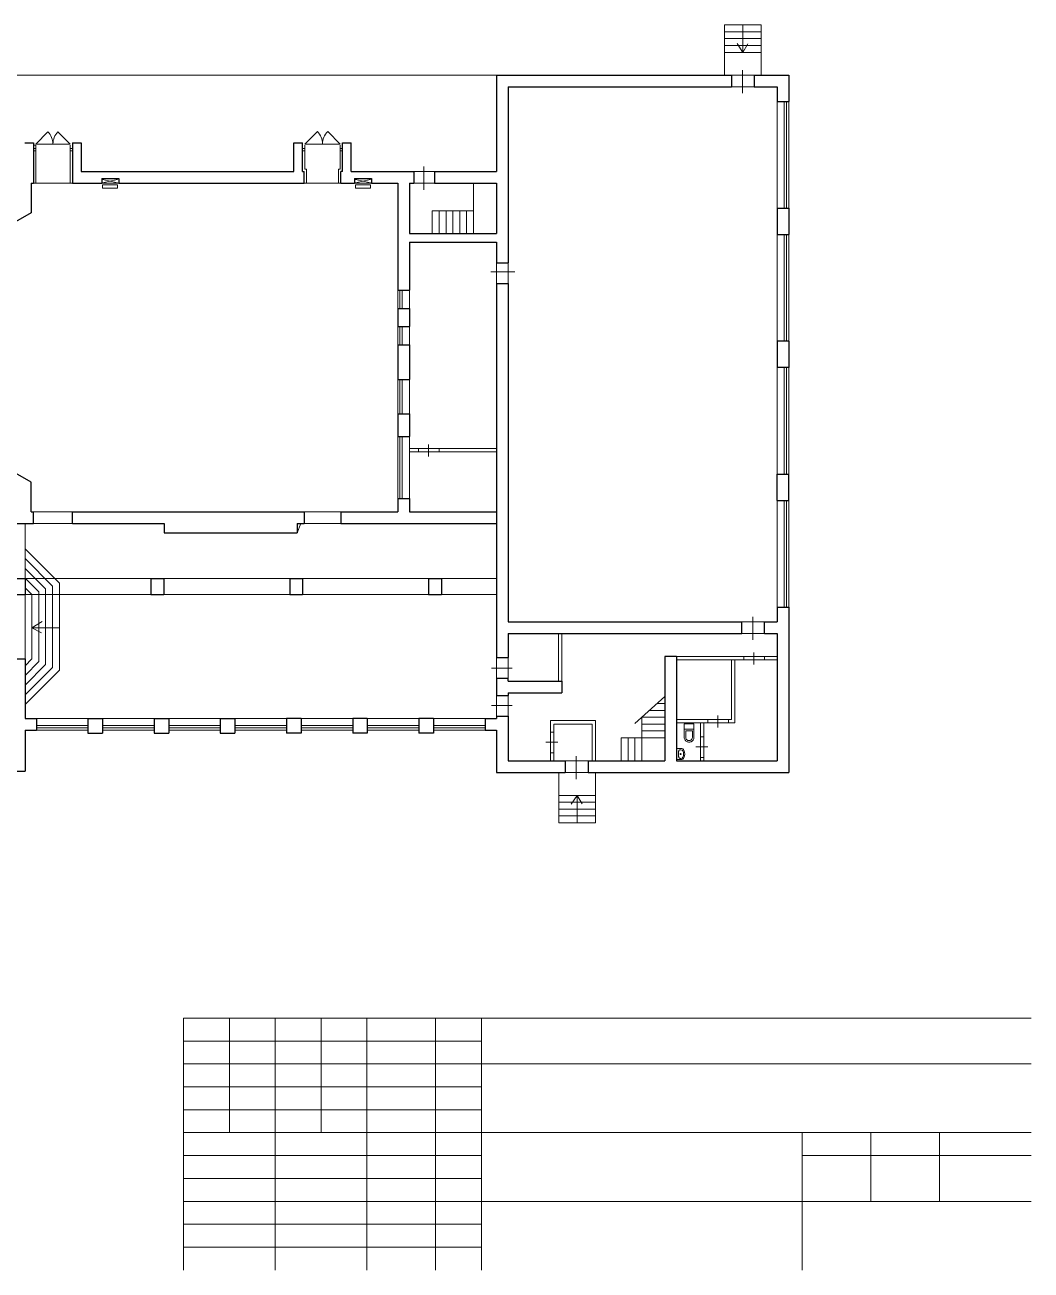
# Model space of a CAD drawing. Header units: metres. Extents: x 0 to 81, y 1 to 55.4.
# Drawn here: x 37.1 to 81, y 1 to 55.4 of the extents above; entities that cross this region are included whole.
import ezdxf

# ---------------------------------------------------------------- set-up
doc = ezdxf.new("R2010")
doc.units = ezdxf.units.M
doc.header["$MEASUREMENT"] = 0
doc.layers.add('Level 4', color=7, linetype='Continuous', lineweight=0)
doc.layers.add('Level 63', color=7, linetype='Continuous', lineweight=0)

# ---------------------------------------------------------------- blocks, each defined once
blk = doc.blocks.new('*U2')
at = {"color": 7, "linetype": 'Continuous', "lineweight": 30}
for p, q in [((-0.28, 0.35), (0.28, 0.35)), ((-0.28, 0.35), (-0.28, -0.35)), ((0.28, 0.35), (0.28, -0.35)), ((-0.28, -0.35), (0.28, -0.35))]:
    blk.add_line(p, q, dxfattribs=at)
blk = doc.blocks.new('SHIT2_3')
at = {"layer": 'Level 4', "color": 7, "linetype": 'Continuous', "lineweight": 0}
for p, q in [((-18.5017, -53), (-18.5017, 0)), ((18.5017, 0), (-18.5017, 0)), ((18.5017, -53), (18.5017, 0)), ((18.5017, -20), (-18.5017, -20)), ((-12.4997, -27.5), (-12.4997, -53)), ((12.5014, -27.5), (-12.4997, -27.5)), ((12.5014, -53), (12.5014, -27.5))]:
    blk.add_line(p, q, dxfattribs=at)
at = {"layer": 'Level 4', "color": 7, "linetype": 'Continuous', "lineweight": 0, "extrusion": (0, 0, -1), "flags": 128}
for points in [[(18.5017, -53), (18.308, -55.5017), (17.7315, -57.9438), (16.7859, -60.268), (15.4938, -62.419), (13.8859, -64.3454), (12.0007, -66.0014)], [(12.4997, -53), (12.3239, -54.8901), (11.8026, -56.7154), (10.9537, -58.4132), (9.8062, -59.9254), (8.3995, -61.2)], [(12.0001, -66.0006), (9.8473, -67.4084), (7.5316, -68.5283), (5.0913, -69.3417), (2.5668, -69.8352), (-0.0002, -70.0007), (-2.5671, -69.8354), (-5.0917, -69.342), (-7.532, -68.5288), (-9.8478, -67.409), (-12.0007, -66.0014)], [(8.3995, -61.2), (6.4969, -62.4009), (4.4265, -63.2816), (2.2418, -63.8193), (-0.0008, -64), (-2.2435, -63.8193), (-4.4282, -63.2816), (-6.4986, -62.4009), (-8.4012, -61.2)], [(-8.4012, -61.2), (-9.8079, -59.9254), (-10.9554, -58.4132), (-11.8043, -56.7154), (-12.3256, -54.8901), (-12.5014, -53)], [(-12.0007, -66.0014), (-13.8859, -64.3454), (-15.4938, -62.419), (-16.7859, -60.268), (-17.7315, -57.9438), (-18.308, -55.5017), (-18.5017, -53)]]:
    blk.add_lwpolyline(points, dxfattribs=at)
blk = doc.blocks.new('SINK10_3')
at = {"layer": 'Level 4', "color": 7, "linetype": 'Continuous', "lineweight": 0}
for p, q in [((-23, 0), (-23, -16.8)), ((23, 0), (-23, 0)), ((23, 0), (23, -16.8)), ((-17.9, -12.3), (-18, -13.4)), ((-18, -13.4), (-18, -16.8)), ((-17.5, -11.2), (-17.9, -12.3)), ((-16.8, -10.1), (-17.5, -11.2)), ((-15.9, -9.2), (-16.8, -10.1)), ((-14.8, -8.3), (-15.9, -9.2)), ((-13.6, -7.7), (-14.8, -8.3)), ((-12.2, -7.2), (-13.6, -7.7)), ((-10.7, -6.9), (-12.2, -7.2)), ((-9.1, -6.8), (-10.7, -6.9)), ((-9.1, -6.8), (-9.1, -6.8)), ((9.1, -6.8), (-9.1, -6.8)), ((9.1, -6.8), (9.1, -6.8)), ((10.7, -6.9), (9.1, -6.8)), ((12.2, -7.2), (10.7, -6.9)), ((13.6, -7.7), (12.2, -7.2)), ((14.8, -8.3), (13.6, -7.7)), ((15.9, -9.2), (14.8, -8.3)), ((16.8, -10.1), (15.9, -9.2)), ((17.5, -11.2), (16.8, -10.1)), ((17.9, -12.3), (17.5, -11.2)), ((18, -13.4), (17.9, -12.3)), ((18, -13.4), (18, -16.8))]:
    blk.add_line(p, q, dxfattribs=at)
for centre, radius, start, end in [((-9.1, -16.8), 13.9, 180, 241.5254), ((-9.1, -16.8), 8.89, 180, 241.5254), ((0, 0), 33, 241.5254, 298.4746), ((0, 0), 28, 241.5254, 298.4746), ((0, -15.2), 1.75, 0, 360), ((9.1, -16.8), 8.89, 298.4746, 360), ((9.1, -16.8), 13.9, 298.4746, 360)]:
    blk.add_arc(centre, radius, start, end, dxfattribs=at)

msp = doc.modelspace()

# ---------------------------------------------------------------- linework, layer by layer
at = {"color": 7, "linetype": 'Continuous', "lineweight": 0}
for p, q in [((67.615, 53.153), (67.615, 55.353)), ((67.615, 55.353), (69.215, 55.353)), ((67.615, 55.053), (69.215, 55.053)), ((68.415, 54.153), (68.415, 55.353)), ((69.215, 53.153), (69.215, 55.353)), ((67.615, 54.753), (69.215, 54.753)), ((67.615, 54.453), (69.215, 54.453)), ((68.415, 54.153), (68.16, 54.536)), ((68.415, 54.153), (68.63, 54.524)), ((67.615, 54.153), (69.215, 54.153)), ((68.404, 53.38), (68.404, 52.38)), ((34.205, 53.153), (57.655, 53.153)), ((67.915, 53.153), (68.915, 53.153)), ((68.915, 52.643), (67.915, 52.643)), ((69.915, 47.348), (69.915, 52.003)), ((70.225, 52.003), (70.225, 47.348)), ((70.325, 52.003), (70.325, 47.348)), ((70.425, 52.003), (70.425, 47.348)), ((37.545, 50.153), (38.075, 50.683)), ((38.514, 50.683), (39.045, 50.153)), ((49.295, 50.153), (49.839, 50.697)), ((50.29, 50.697), (50.835, 50.153)), ((37.545, 50.153), (39.045, 50.153)), ((49.295, 50.153), (50.835, 50.153)), ((54.055, 48.953), (54.955, 48.953)), ((54.493, 49.175), (54.493, 48.149)), ((37.545, 48.443), (39.045, 48.443)), ((40.425, 48.443), (41.175, 48.443)), ((40.459, 48.611), (41.114, 48.462)), ((41.114, 48.611), (40.459, 48.462)), ((49.265, 48.443), (50.765, 48.443)), ((51.458, 48.443), (52.208, 48.443)), ((51.502, 48.462), (52.157, 48.611)), ((52.157, 48.462), (51.502, 48.611)), ((54.955, 48.443), (54.055, 48.443)), ((56.655, 48.443), (56.655, 46.243)), ((54.855, 47.243), (56.655, 47.243)), ((54.855, 47.243), (54.855, 46.243)), ((55.155, 47.243), (55.155, 46.243)), ((55.455, 47.243), (55.455, 46.243)), ((55.755, 47.243), (55.755, 46.243)), ((56.055, 47.243), (56.055, 46.243)), ((56.355, 47.243), (56.355, 46.243)), ((69.915, 46.198), (69.915, 41.543)), ((70.225, 46.198), (70.225, 41.543)), ((70.325, 46.198), (70.325, 41.543)), ((70.425, 46.198), (70.425, 41.543)), ((57.417, 44.579), (58.463, 44.579)), ((57.655, 44.963), (57.655, 44.063)), ((58.165, 44.063), (58.165, 44.963)), ((53.445, 43.781), (53.445, 42.981)), ((53.545, 43.781), (53.545, 42.981)), ((53.445, 41.381), (53.445, 42.181)), ((53.545, 41.381), (53.545, 42.181)), ((69.915, 35.738), (69.915, 40.393)), ((70.225, 35.738), (70.225, 40.393)), ((70.325, 35.738), (70.325, 40.393)), ((70.425, 35.738), (70.425, 40.393)), ((53.445, 39.881), (53.445, 38.381)), ((53.545, 39.881), (53.545, 38.381)), ((53.445, 37.381), (53.445, 34.681)), ((53.545, 37.381), (53.545, 34.681)), ((54.687, 37.036), (54.687, 36.517)), ((54.255, 36.863), (55.155, 36.863)), ((55.155, 36.713), (54.255, 36.713)), ((69.915, 34.588), (69.915, 29.933)), ((70.225, 29.933), (70.225, 34.588)), ((70.325, 29.933), (70.325, 34.588)), ((70.425, 29.933), (70.425, 34.588)), ((37.445, 34.093), (39.145, 34.093)), ((49.265, 34.093), (50.865, 34.093)), ((37.445, 33.583), (39.145, 33.583)), ((49.265, 33.583), (50.865, 33.583)), ((38.575, 30.98), (37.075, 32.48)), ((38.275, 30.856), (37.075, 32.056)), ((37.975, 30.731), (37.075, 31.631)), ((37.675, 30.607), (37.075, 31.207)), ((37.375, 30.483), (37.075, 30.783)), ((37.375, 30.483), (37.375, 27.683)), ((37.675, 30.607), (37.675, 27.559)), ((37.975, 30.731), (37.975, 27.434)), ((38.275, 30.856), (38.275, 27.31)), ((38.575, 30.98), (38.575, 27.186)), ((68.852, 28.511), (68.852, 29.511)), ((37.375, 29.033), (37.825, 29.306)), ((38.575, 29.033), (37.375, 29.033)), ((37.375, 29.033), (37.8, 28.815)), ((68.365, 29.293), (69.365, 29.293)), ((69.365, 28.783), (68.365, 28.783)), ((57.655, 27.733), (57.655, 26.833)), ((58.165, 26.833), (58.165, 27.733)), ((68.465, 27.783), (69.365, 27.783)), ((68.897, 27.956), (68.897, 27.437)), ((37.375, 27.683), (37.075, 27.383)), ((37.675, 27.559), (37.075, 26.959)), ((37.975, 27.434), (37.075, 26.534)), ((38.275, 27.31), (37.075, 26.11)), ((38.575, 27.186), (37.075, 25.686)), ((57.443, 27.277), (58.343, 27.277)), ((69.365, 27.633), (68.465, 27.633)), ((57.443, 25.639), (58.343, 25.639)), ((57.655, 25.183), (57.655, 26.083)), ((58.165, 26.083), (58.165, 25.183)), ((65.005, 26.033), (63.698, 24.856)), ((64.671, 25.733), (65.005, 25.733)), ((37.57, 25.083), (39.82, 25.083)), ((40.46, 25.083), (42.71, 25.083)), ((43.35, 25.083), (45.6, 25.083)), ((48.49, 25.083), (46.24, 25.083)), ((51.38, 25.083), (49.13, 25.083)), ((54.27, 25.083), (52.02, 25.083)), ((57.16, 25.083), (54.91, 25.083)), ((64.005, 25.133), (65.005, 25.133)), ((64.005, 25.133), (64.005, 23.233)), ((64.338, 25.433), (65.005, 25.433)), ((66.885, 25.033), (67.785, 25.033)), ((67.317, 25.206), (67.317, 24.687)), ((39.82, 24.773), (37.57, 24.773)), ((39.82, 24.673), (37.57, 24.673)), ((39.82, 24.573), (37.57, 24.573)), ((42.71, 24.773), (40.46, 24.773)), ((42.71, 24.673), (40.46, 24.673)), ((42.71, 24.573), (40.46, 24.573)), ((45.6, 24.773), (43.35, 24.773)), ((45.6, 24.673), (43.35, 24.673)), ((45.6, 24.573), (43.35, 24.573)), ((46.24, 24.773), (48.49, 24.773)), ((46.24, 24.673), (48.49, 24.673)), ((46.24, 24.573), (48.49, 24.573)), ((49.13, 24.773), (51.38, 24.773)), ((49.13, 24.673), (51.38, 24.673)), ((49.13, 24.573), (51.38, 24.573)), ((52.02, 24.773), (54.27, 24.773)), ((52.02, 24.673), (54.27, 24.673)), ((52.02, 24.573), (54.27, 24.573)), ((54.91, 24.773), (57.16, 24.773)), ((54.91, 24.673), (57.16, 24.673)), ((54.91, 24.573), (57.16, 24.573)), ((60.015, 23.583), (60.015, 24.483)), ((60.165, 24.483), (60.165, 23.583)), ((64.005, 24.833), (65.005, 24.833)), ((64.005, 24.533), (65.005, 24.533)), ((67.785, 24.883), (66.885, 24.883)), ((60.338, 24.051), (59.819, 24.051)), ((63.105, 24.233), (63.105, 23.233)), ((63.105, 24.233), (65.005, 24.233)), ((63.405, 24.233), (63.405, 23.233)), ((63.705, 24.233), (63.705, 23.233)), ((66.565, 23.374), (66.565, 24.274)), ((66.715, 24.274), (66.715, 23.374)), ((61.135, 23.426), (61.135, 22.426)), ((66.888, 23.842), (66.369, 23.842)), ((60.655, 23.233), (61.655, 23.233)), ((60.378, 22.723), (60.378, 20.523)), ((61.655, 22.723), (60.655, 22.723)), ((61.978, 22.723), (61.978, 20.523)), ((60.378, 21.723), (61.978, 21.723)), ((60.378, 21.423), (61.978, 21.423)), ((61.178, 21.723), (60.924, 21.34)), ((61.178, 21.723), (61.178, 20.523)), ((61.178, 21.723), (61.394, 21.352)), ((60.378, 21.123), (61.978, 21.123)), ((60.378, 20.823), (61.978, 20.823)), ((60.378, 20.523), (61.978, 20.523))]:
    msp.add_line(p, q, dxfattribs=at)
at = {"color": 7, "linetype": 'Continuous', "lineweight": 30}
for p, q in [((57.655, 53.153), (67.915, 53.153)), ((57.655, 53.153), (57.655, 48.953)), ((67.915, 53.153), (67.915, 52.643)), ((68.915, 53.153), (68.915, 52.643)), ((68.915, 53.153), (70.425, 53.153)), ((70.425, 53.153), (70.425, 52.003)), ((58.165, 52.643), (58.165, 44.963)), ((58.165, 52.643), (67.915, 52.643)), ((68.915, 52.643), (69.915, 52.643)), ((69.915, 52.643), (69.915, 52.003)), ((69.915, 52.003), (70.425, 52.003)), ((37.065, 50.203), (37.445, 50.203)), ((37.445, 50.203), (37.445, 48.443)), ((39.145, 50.203), (39.145, 48.443)), ((39.145, 50.203), (39.525, 50.203)), ((39.525, 50.203), (39.525, 48.953)), ((48.815, 50.203), (49.195, 50.203)), ((48.815, 48.953), (48.815, 50.203)), ((49.195, 48.953), (49.195, 50.203)), ((50.935, 48.953), (50.935, 50.203)), ((50.935, 50.203), (51.315, 50.203)), ((51.315, 48.953), (51.315, 50.203)), ((39.525, 48.953), (48.815, 48.953)), ((49.195, 48.953), (49.265, 48.953)), ((49.265, 48.443), (49.265, 48.953)), ((50.935, 48.953), (50.865, 48.953)), ((50.865, 48.443), (50.865, 48.953)), ((51.315, 48.953), (54.055, 48.953)), ((54.055, 48.953), (54.055, 48.443)), ((54.955, 48.953), (54.955, 48.443)), ((54.955, 48.953), (57.655, 48.953)), ((37.345, 48.443), (37.345, 47.143)), ((37.345, 48.443), (37.445, 48.443)), ((39.145, 48.443), (40.425, 48.443)), ((40.425, 48.643), (40.425, 48.443)), ((40.425, 48.643), (41.175, 48.643)), ((41.175, 48.643), (41.175, 48.443)), ((41.175, 48.443), (49.265, 48.443)), ((50.865, 48.443), (51.458, 48.443)), ((51.458, 48.643), (51.458, 48.443)), ((51.458, 48.643), (52.208, 48.643)), ((52.208, 48.643), (52.208, 48.443)), ((52.208, 48.443), (53.345, 48.443)), ((53.345, 48.443), (53.345, 43.781)), ((53.855, 48.443), (53.855, 46.243)), ((53.855, 48.443), (54.055, 48.443)), ((54.955, 48.443), (57.655, 48.443)), ((57.655, 48.443), (57.655, 46.243)), ((69.915, 47.348), (70.425, 47.348)), ((69.915, 47.348), (69.915, 46.198)), ((70.425, 47.348), (70.425, 46.198)), ((37.345, 47.143), (34.345, 45.443)), ((53.855, 46.243), (57.655, 46.243)), ((53.855, 45.863), (57.655, 45.863)), ((53.855, 45.863), (53.855, 43.781)), ((57.655, 45.863), (57.655, 44.963)), ((69.915, 46.198), (70.425, 46.198)), ((57.655, 44.963), (58.165, 44.963)), ((57.655, 44.063), (58.165, 44.063)), ((57.655, 44.063), (57.655, 27.733)), ((58.165, 44.063), (58.165, 29.293)), ((53.345, 43.781), (53.855, 43.781)), ((53.345, 42.981), (53.855, 42.981)), ((53.345, 42.981), (53.345, 42.181)), ((53.855, 42.981), (53.855, 42.181)), ((53.345, 42.181), (53.855, 42.181)), ((53.345, 41.381), (53.855, 41.381)), ((53.345, 41.381), (53.345, 39.881)), ((53.855, 41.381), (53.855, 39.881)), ((70.425, 41.543), (69.915, 41.543)), ((69.915, 41.543), (69.915, 40.393)), ((70.425, 41.543), (70.425, 40.393)), ((70.425, 40.393), (69.915, 40.393)), ((53.345, 39.881), (53.855, 39.881)), ((53.345, 38.381), (53.855, 38.381)), ((53.345, 38.381), (53.345, 37.381)), ((53.855, 38.381), (53.855, 37.381)), ((37.345, 35.393), (34.345, 37.093)), ((53.345, 37.381), (53.855, 37.381)), ((37.345, 34.093), (37.345, 35.393)), ((69.915, 35.738), (70.425, 35.738)), ((69.915, 34.588), (69.915, 35.738)), ((70.425, 34.588), (70.425, 35.738)), ((53.345, 34.681), (53.345, 34.093)), ((53.345, 34.681), (53.855, 34.681)), ((53.855, 34.681), (53.855, 34.093)), ((69.915, 34.588), (70.425, 34.588)), ((37.345, 34.093), (37.445, 34.093)), ((37.445, 33.583), (37.445, 34.093)), ((39.145, 33.583), (39.145, 34.093)), ((39.145, 34.093), (49.265, 34.093)), ((49.265, 34.093), (49.265, 33.583)), ((50.865, 34.093), (50.865, 33.583)), ((50.865, 34.093), (53.345, 34.093)), ((53.855, 34.093), (57.655, 34.093)), ((35.943, 33.583), (37.445, 33.583)), ((39.145, 33.583), (43.155, 33.583)), ((43.155, 33.583), (43.155, 33.183)), ((43.155, 33.183), (48.955, 33.183)), ((48.955, 33.583), (48.955, 33.183)), ((48.955, 33.583), (49.265, 33.583)), ((50.865, 33.583), (57.655, 33.583)), ((69.915, 29.933), (69.915, 29.293)), ((69.915, 29.933), (70.425, 29.933)), ((70.425, 29.933), (70.425, 22.723)), ((58.165, 29.293), (68.365, 29.293)), ((68.365, 28.783), (68.365, 29.293)), ((69.365, 28.783), (69.365, 29.293)), ((69.365, 29.293), (69.915, 29.293)), ((58.165, 28.783), (68.365, 28.783)), ((58.165, 28.783), (58.165, 27.733)), ((69.365, 28.783), (69.915, 28.783)), ((69.915, 28.783), (69.915, 23.233)), ((57.655, 27.733), (58.165, 27.733)), ((65.005, 27.783), (65.005, 23.233)), ((65.515, 27.783), (65.005, 27.783)), ((65.515, 27.783), (65.515, 23.233)), ((36.435, 27.683), (37.075, 27.683)), ((37.075, 27.683), (37.075, 25.083)), ((57.655, 26.833), (58.165, 26.833)), ((57.655, 26.833), (57.655, 26.083)), ((58.165, 26.713), (58.165, 26.833)), ((58.165, 26.713), (60.515, 26.713)), ((60.515, 26.713), (60.515, 26.203)), ((58.165, 26.203), (60.515, 26.203)), ((58.165, 26.203), (58.165, 26.083)), ((57.655, 26.083), (58.165, 26.083)), ((37.075, 25.083), (37.57, 25.083)), ((37.57, 25.083), (37.57, 24.573)), ((39.82, 25.083), (39.82, 24.443)), ((39.82, 25.083), (40.46, 25.083)), ((40.46, 25.083), (40.46, 24.443)), ((42.71, 25.083), (42.71, 24.443)), ((42.71, 25.083), (43.35, 25.083)), ((43.35, 25.083), (43.35, 24.443)), ((45.6, 25.083), (45.6, 24.443)), ((45.6, 25.083), (46.24, 25.083)), ((46.24, 25.083), (46.24, 24.443)), ((48.49, 25.083), (48.49, 24.443)), ((49.13, 25.083), (48.49, 25.083)), ((49.13, 25.083), (49.13, 24.443)), ((51.38, 25.083), (51.38, 24.443)), ((52.02, 25.083), (51.38, 25.083)), ((52.02, 25.083), (52.02, 24.443)), ((54.27, 25.083), (54.27, 24.443)), ((54.91, 25.083), (54.27, 25.083)), ((54.91, 25.083), (54.91, 24.443)), ((57.16, 25.083), (57.655, 25.083)), ((57.16, 25.083), (57.16, 24.573)), ((57.655, 25.183), (58.165, 25.183)), ((57.655, 25.183), (57.655, 25.083)), ((58.165, 25.183), (58.165, 23.233)), ((37.075, 24.573), (37.57, 24.573)), ((37.075, 24.573), (37.075, 22.773)), ((57.16, 24.573), (57.655, 24.573)), ((57.655, 24.573), (57.655, 22.723)), ((39.82, 24.443), (40.46, 24.443)), ((42.71, 24.443), (43.35, 24.443)), ((45.6, 24.443), (46.24, 24.443)), ((49.13, 24.443), (48.49, 24.443)), ((52.02, 24.443), (51.38, 24.443)), ((54.91, 24.443), (54.27, 24.443)), ((58.165, 23.233), (60.655, 23.233)), ((60.655, 23.233), (60.655, 22.723)), ((61.655, 23.233), (61.655, 22.723)), ((61.655, 23.233), (65.005, 23.233)), ((65.515, 23.233), (69.915, 23.233)), ((33.465, 22.773), (37.075, 22.773)), ((57.655, 22.723), (60.655, 22.723)), ((61.655, 22.723), (70.425, 22.723))]:
    msp.add_line(p, q, dxfattribs=at)
at = {"color": 7, "linetype": 'Continuous', "lineweight": 13}
for p, q in [((37.545, 50.103), (37.445, 50.103)), ((37.545, 50.103), (37.545, 48.443)), ((39.045, 50.103), (39.045, 48.443)), ((49.295, 49.053), (49.295, 50.103)), ((50.835, 49.053), (50.835, 50.103)), ((49.295, 49.053), (49.365, 49.053)), ((49.365, 49.053), (49.365, 48.443)), ((50.765, 49.053), (50.765, 48.443)), ((50.835, 49.053), (50.765, 49.053)), ((37.445, 48.443), (37.545, 48.443)), ((39.145, 48.443), (39.045, 48.443)), ((49.265, 48.443), (49.365, 48.443)), ((50.865, 48.443), (50.765, 48.443)), ((53.345, 43.781), (53.345, 42.981)), ((53.855, 42.981), (53.855, 43.781)), ((53.345, 41.381), (53.345, 42.181)), ((53.855, 42.181), (53.855, 41.381)), ((53.345, 39.881), (53.345, 38.381)), ((53.855, 38.381), (53.855, 39.881)), ((53.345, 37.381), (53.345, 34.681)), ((53.855, 34.681), (53.855, 37.381)), ((53.855, 36.863), (54.255, 36.863)), ((53.855, 36.713), (54.255, 36.713)), ((54.255, 36.863), (54.255, 36.713)), ((55.155, 36.863), (55.155, 36.713)), ((55.155, 36.863), (57.655, 36.863)), ((55.155, 36.713), (57.655, 36.713)), ((37.075, 31.183), (37.075, 33.583)), ((60.365, 26.713), (60.365, 28.783)), ((60.515, 26.713), (60.515, 28.783)), ((65.515, 27.783), (68.465, 27.783)), ((68.465, 27.783), (68.465, 27.633)), ((69.365, 27.783), (69.365, 27.633)), ((69.365, 27.783), (69.915, 27.783)), ((65.515, 27.633), (68.465, 27.633)), ((67.915, 27.633), (67.915, 25.033)), ((68.065, 27.633), (68.065, 24.883)), ((69.365, 27.633), (69.915, 27.633)), ((65.515, 25.033), (66.885, 25.033)), ((66.885, 25.033), (66.885, 24.883)), ((67.785, 25.033), (67.785, 24.883)), ((67.785, 25.033), (67.915, 25.033)), ((60.015, 24.983), (60.015, 24.483)), ((60.015, 24.983), (61.985, 24.983)), ((60.165, 24.483), (60.015, 24.483)), ((60.165, 24.833), (61.835, 24.833)), ((60.165, 24.833), (60.165, 24.483)), ((61.835, 24.833), (61.835, 23.233)), ((61.985, 24.983), (61.985, 23.233)), ((65.515, 24.883), (66.885, 24.883)), ((66.565, 24.883), (66.565, 24.274)), ((66.715, 24.883), (66.715, 24.274)), ((67.785, 24.883), (68.065, 24.883)), ((66.715, 24.274), (66.565, 24.274)), ((60.165, 23.583), (60.015, 23.583)), ((60.015, 23.583), (60.015, 23.233)), ((60.165, 23.583), (60.165, 23.233)), ((66.715, 23.374), (66.565, 23.374)), ((66.565, 23.374), (66.565, 23.233)), ((66.715, 23.374), (66.715, 23.233))]:
    msp.add_line(p, q, dxfattribs=at)
at = {"color": 7, "linetype": 'Continuous', "lineweight": 0, "extrusion": (2e-16, 0.070319, 0.997525)}
for p, q in [((37.445, 49.955, -3.521), (37.545, 49.955, -3.521)), ((37.445, 49.855, -3.514), (37.445, 49.955, -3.521)), ((37.545, 49.855, -3.514), (37.445, 49.855, -3.514)), ((37.545, 49.955, -3.521), (37.545, 49.855, -3.514)), ((39.045, 49.955, -3.521), (39.145, 49.955, -3.521)), ((39.045, 49.855, -3.514), (39.045, 49.955, -3.521)), ((39.145, 49.855, -3.514), (39.045, 49.855, -3.514)), ((39.145, 49.955, -3.521), (39.145, 49.855, -3.514)), ((49.195, 49.955, -3.521), (49.295, 49.955, -3.521)), ((49.195, 49.855, -3.514), (49.195, 49.955, -3.521)), ((49.295, 49.855, -3.514), (49.195, 49.855, -3.514)), ((49.295, 49.955, -3.521), (49.295, 49.855, -3.514)), ((50.835, 49.955, -3.521), (50.935, 49.955, -3.521)), ((50.835, 49.855, -3.514), (50.835, 49.955, -3.521)), ((50.935, 49.855, -3.514), (50.835, 49.855, -3.514)), ((50.935, 49.955, -3.521), (50.935, 49.855, -3.514)), ((40.459, 48.37, -3.41), (41.114, 48.37, -3.41)), ((40.459, 48.223, -3.399), (40.459, 48.37, -3.41)), ((41.114, 48.223, -3.399), (40.459, 48.223, -3.399)), ((41.114, 48.37, -3.41), (41.114, 48.223, -3.399)), ((51.502, 48.37, -3.41), (52.157, 48.37, -3.41)), ((51.502, 48.223, -3.399), (51.502, 48.37, -3.41)), ((52.157, 48.223, -3.399), (51.502, 48.223, -3.399)), ((52.157, 48.37, -3.41), (52.157, 48.223, -3.399))]:
    msp.add_line(p, q, dxfattribs=at)
at = {"color": 252, "linetype": 'Continuous', "lineweight": 0, "flags": 128}
msp.add_lwpolyline([(37.075, 33.583), (43.155, 33.583), (43.155, 33.183), (48.955, 33.183), (49.11, 33.583), (57.655, 33.583), (57.655, 25.083), (37.075, 25.083), (37.075, 33.583)], close=True, dxfattribs=at)
at = {"color": 7, "linetype": 'Continuous', "lineweight": 0}
for centre, radius, start, end in [((37.545, 50.153), 0.75, 0, 45), ((39.045, 50.153), 0.75, 135, 180), ((49.295, 50.153), 0.77, 0, 45), ((50.835, 50.153), 0.77, 135, 180)]:
    msp.add_arc(centre, radius, start, end, dxfattribs=at)
at = {"layer": 'Level 63', "color": 7, "linetype": 'Continuous', "lineweight": 0}
for p, q in [((37.075, 31.183), (57.655, 31.183)), ((37.075, 30.483), (57.655, 30.483)), ((44, 11), (57, 11)), ((44, 10), (57, 10)), ((44, 9), (57, 9)), ((44, 6), (57, 6)), ((44, 5), (57, 5)), ((44, 4), (57, 4)), ((44, 3), (57, 3)), ((44, 2), (57, 2))]:
    msp.add_line(p, q, dxfattribs=at)
at = {"layer": 'Level 63', "color": 7, "linetype": 'Continuous', "lineweight": 13}
for p, q in [((44, 12), (81, 12)), ((44, 12), (44, 1)), ((46, 12), (46, 7)), ((48, 12), (48, 1)), ((50, 12), (50, 7)), ((52, 12), (52, 1)), ((55, 12), (55, 1)), ((57, 12), (57, 1)), ((57, 10), (81, 10)), ((44, 8), (57, 8)), ((44, 7), (57, 7)), ((57, 7), (81, 7)), ((71, 7), (71, 1)), ((74, 7), (74, 4)), ((77, 7), (77, 4)), ((71, 6), (81, 6)), ((57, 4), (81, 4))]:
    msp.add_line(p, q, dxfattribs=at)

# ---------------------------------------------------------------- block references
at = {"color": 7, "linetype": 'Continuous', "lineweight": 30}
for p in [(36.795, 30.833), (42.855, 30.833), (48.915, 30.833), (54.975, 30.833)]:
    msp.add_blockref('*U2', p, dxfattribs=at)
at = {"layer": 'Level 4', "color": 7, "linetype": 'Continuous', "lineweight": 0, "extrusion": (0, 0, -1), "xscale": 0.0114285714285706, "yscale": 0.0114285714285706}
msp.add_blockref('SHIT2_3', (-66.067, 24.847), dxfattribs=at)
at = {"layer": 'Level 4', "color": 7, "linetype": 'Continuous', "lineweight": 0, "xscale": 0.0104680851063821, "yscale": 0.0104680851063821, "rotation": 90}
msp.add_blockref('SINK10_3', (65.538, 23.526), dxfattribs=at)

doc.saveas('drawing.dxf')
